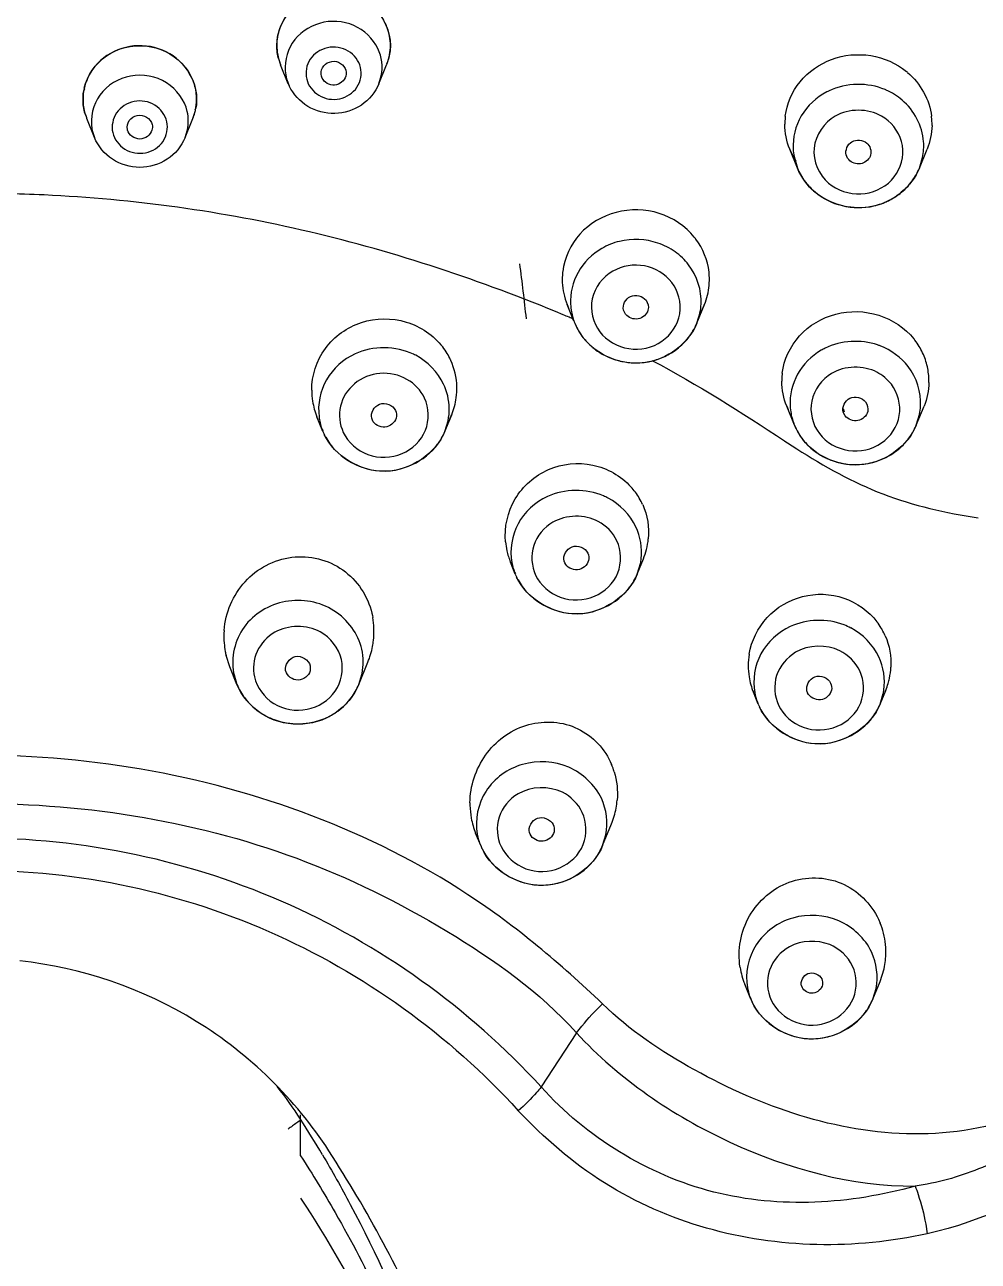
# Model space of a CAD drawing. Header units: millimetres. Extents: x 13495 to 14291, y -4366 to -3315.
# Drawn here: x 13879.6 to 13885.27, y -3806.67 to -3799.31 of the extents above; entities that cross this region are included whole.
import ezdxf

# ---------------------------------------------------------------- set-up
doc = ezdxf.new("R2010")
doc.units = ezdxf.units.MM
doc.header["$LTSCALE"] = 0.1
doc.layers.add('1', color=7, linetype='Continuous')

msp = doc.modelspace()

# ---------------------------------------------------------------- linework, layer by layer
at = {"layer": '1', "color": 7, "linetype": 'Continuous'}
for p, q in [((13881.1635, -3799.6579), (13881.1175, -3799.5452)), ((13881.7023, -3799.6579), (13881.7482, -3799.5452)), ((13881.3644, -3799.6246), (13881.3604, -3799.6138)), ((13881.7023, -3799.6579), (13881.7164, -3799.6111)), ((13880.5951, -3799.8658), (13880.6103, -3799.8174)), ((13880.0103, -3799.9784), (13879.9644, -3799.8658)), ((13880.5491, -3799.9784), (13880.5951, -3799.8658)), ((13879.9952, -3799.9268), (13879.9973, -3799.9371)), ((13879.9973, -3799.9371), (13880.0103, -3799.9784)), ((13880.2071, -3799.9341), (13880.2064, -3799.9311)), ((13880.5491, -3799.9784), (13880.5633, -3799.9317)), ((13884.1929, -3800.1601), (13884.1469, -3800.0474)), ((13884.1727, -3800.0914), (13884.1929, -3800.1601)), ((13884.9183, -3800.1601), (13884.9642, -3800.0474)), ((13884.9183, -3800.1601), (13884.9375, -3800.0963)), ((13882.8632, -3801.071), (13882.8224, -3800.971)), ((13883.5938, -3801.0837), (13883.6397, -3800.971)), ((13883.1704, -3801.0293), (13883.1586, -3801.0057)), ((13883.5938, -3801.0837), (13883.613, -3801.0199)), ((13884.1748, -3801.6895), (13884.1288, -3801.5768)), ((13884.9001, -3801.6895), (13884.9461, -3801.5768)), ((13881.3696, -3801.727), (13881.3338, -3801.6394)), ((13881.3425, -3801.6592), (13881.3338, -3801.6394)), ((13881.6637, -3801.6598), (13881.6598, -3801.6491)), ((13882.0949, -3801.727), (13882.1355, -3801.6275)), ((13884.4644, -3801.5902), (13884.4702, -3801.6111)), ((13884.4768, -3801.6351), (13884.4653, -3801.6125)), ((13884.9001, -3801.6895), (13884.9194, -3801.6257)), ((13881.3696, -3801.727), (13881.3772, -3801.7443)), ((13882.0949, -3801.727), (13882.1142, -3801.6632)), ((13882.514, -3802.5761), (13882.4848, -3802.5045)), ((13882.4933, -3802.5239), (13882.4848, -3802.5045)), ((13882.8082, -3802.5088), (13882.8044, -3802.4984)), ((13883.2394, -3802.5761), (13883.2763, -3802.4856)), ((13883.2394, -3802.5761), (13883.2586, -3802.5123)), ((13882.514, -3802.5761), (13882.5216, -3802.5934)), ((13880.8152, -3803.1278), (13880.7933, -3803.0598)), ((13880.8578, -3803.2322), (13880.8152, -3803.1278)), ((13881.2938, -3803.1214), (13881.2935, -3803.1524)), ((13881.5832, -3803.2322), (13881.6368, -3803.1006)), ((13880.8376, -3803.1634), (13880.8403, -3803.1765)), ((13880.8403, -3803.1765), (13880.8578, -3803.2322)), ((13881.1479, -3803.1538), (13881.1471, -3803.1508)), ((13881.5832, -3803.2322), (13881.6024, -3803.1684)), ((13884.2534, -3803.2824), (13884.2498, -3803.2724)), ((13884.6846, -3803.3496), (13884.7179, -3803.268)), ((13883.9391, -3803.2989), (13883.9306, -3803.2795)), ((13883.9592, -3803.3496), (13883.9306, -3803.2795)), ((13883.9592, -3803.3496), (13883.9668, -3803.3669)), ((13884.6846, -3803.3496), (13884.7038, -3803.2858)), ((13883.0791, -3803.6916), (13883.087, -3803.7091)), ((13883.0336, -3804.1917), (13883.0861, -3804.063)), ((13882.3082, -3804.1917), (13882.2779, -3804.1176)), ((13882.6024, -3804.1245), (13882.5987, -3804.1145)), ((13883.0336, -3804.1917), (13883.0528, -3804.1279)), ((13882.3082, -3804.1917), (13882.3158, -3804.209)), ((13884.6756, -3804.6303), (13884.6856, -3804.6532)), ((13883.9158, -3805.106), (13883.8795, -3805.017)), ((13884.22, -3805.0346), (13884.217, -3805.0265)), ((13884.2175, -3805.0263), (13884.22, -3805.0346)), ((13884.6412, -3805.106), (13884.6842, -3805.0004)), ((13884.6412, -3805.106), (13884.6604, -3805.0422)), ((13883.9158, -3805.106), (13883.9234, -3805.1233)), ((13882.8783, -3805.3059), (13882.6681, -3805.628)), ((13881.2364, -3806.0373), (13881.2364, -3805.7934)), ((13884.9559, -3806.4437), (13884.9647, -3806.5014))]:
    msp.add_line(p, q, dxfattribs=at)
msp.add_lwpolyline([(13881.6607, -3802.8094), (13881.6635, -3802.8219), (13881.666, -3802.8351)], dxfattribs=at)
for centre, radius, start, end in [((13881.4617, -3799.4325), 0.3094, 22.07367, 25.23786), ((13881.4625, -3799.4322), 0.3086, 20.44179, 22.07319), ((13881.4008, -3799.4298), 0.3059, 195.77499, 201.24209), ((13881.465, -3799.4298), 0.3058, 338.86048, 344.24638), ((13881.4033, -3799.4286), 0.3086, 201.04819, 201.55298), ((13881.4035, -3799.4285), 0.3089, 201.55299, 202.19058), ((13881.4627, -3799.4287), 0.3084, 337.80305, 338.49664), ((13881.4632, -3799.4289), 0.3078, 338.49666, 339.09817), ((13884.5723, -3799.9162), 0.4265, 49.62067, 50.89991), ((13880.3144, -3799.7511), 0.3032, 0.02765, 16.8178), ((13881.4052, -3799.5592), 0.2611, 190.37418, 200.30717), ((13881.4072, -3799.5584), 0.2632, 200.30566, 202.1939), ((13881.4189, -3799.5536), 0.2759, 202.1941, 205.23825), ((13880.2432, -3799.751), 0.3014, 175.7645, 184.23644), ((13880.2449, -3799.7512), 0.3032, 167.31968, 175.75347), ((13884.5504, -3800.057), 0.3951, 115.4522, 117.59737), ((13884.5597, -3800.0585), 0.3968, 65.9772, 66.92406), ((13880.2449, -3799.7508), 0.3032, 184.24626, 192.68016), ((13880.2463, -3799.7504), 0.3046, 192.69714, 198.68752), ((13880.3168, -3799.7513), 0.3008, 344.62867, 347.31417), ((13880.3144, -3799.7509), 0.3032, 347.32877, 359.97235), ((13880.2467, -3799.7506), 0.3049, 196.53024, 199.76656), ((13880.2504, -3799.7491), 0.3088, 198.67783, 200.80094), ((13880.2515, -3799.7487), 0.3101, 200.8003, 202.18816), ((13880.31, -3799.7493), 0.3079, 337.81928, 344.61383), ((13884.5075, -3799.8988), 0.3898, 174.00849, 179.98795), ((13884.5111, -3799.8991), 0.3935, 173.08475, 174.0163), ((13884.5614, -3800.0801), 0.2647, 49.68426, 60.17315), ((13884.6, -3799.8991), 0.3935, 6.0385, 6.91974), ((13884.603, -3799.8988), 0.3905, 1.09891, 6.04376), ((13884.6074, -3799.8987), 0.3861, 358.871, 1.09163), ((13884.5951, -3800.028), 0.3491, 348.71175, 4.15402), ((13884.5172, -3799.8964), 0.3999, 202.1913, 203.16065), ((13884.5223, -3799.894), 0.4055, 203.18744, 213.51365), ((13884.514, -3800.0282), 0.3471, 183.12522, 190.48123), ((13884.5937, -3799.8962), 0.4002, 336.76438, 337.80188), ((13884.5217, -3800.0261), 0.355, 202.17965, 205.50507), ((13884.528, -3800.0228), 0.3621, 205.53345, 215.53337), ((13884.5839, -3800.0235), 0.3612, 324.59697, 337.77046), ((13884.5312, -3800.0206), 0.3661, 215.52225, 216.87474), ((13884.5324, -3800.0197), 0.3676, 216.87498, 217.90571), ((13884.5396, -3800.0138), 0.3769, 217.94692, 229.63083), ((13884.5751, -3800.017), 0.3722, 315.494, 324.57364), ((13879.2756, -3809.9497), 9.6394, 87.41487, 90.20149), ((13884.5619, -3800.0015), 0.3925, 297.16635, 307.90168), ((13884.5694, -3800.0113), 0.3802, 307.91776, 315.48163), ((13884.5563, -3799.9883), 0.4069, 278.38269, 279.66955), ((13884.5562, -3799.9881), 0.4071, 279.67453, 292.66367), ((13884.5601, -3799.9979), 0.3965, 292.69392, 297.16854), ((13883.2597, -3800.8297), 0.4109, 37.56862, 38.99803), ((13883.2604, -3800.8291), 0.41, 36.93248, 37.56727), ((13883.1824, -3800.8223), 0.3892, 174.13316, 182.64937), ((13883.1865, -3800.8228), 0.3934, 173.08948, 174.14173), ((13883.2748, -3800.822), 0.3942, 346.15704, 3.36129), ((13883.2791, -3800.8222), 0.3899, 3.42194, 6.39531), ((13883.2719, -3800.8209), 0.3973, 337.79385, 346.09559), ((13883.193, -3800.8198), 0.4003, 202.19587, 205.24752), ((13883.1897, -3800.9518), 0.3472, 183.10432, 190.48193), ((13883.2652, -3800.8181), 0.4046, 329.05457, 336.98004), ((13883.2717, -3800.9517), 0.348, 348.69427, 356.99931), ((13883.2679, -3800.8193), 0.4016, 336.99039, 337.80539), ((13879.4025, -3809.1989), 8.8441, 67.17016, 67.41471), ((13879.4425, -3809.1038), 8.7409, 66.97311, 67.17007), ((13883.1947, -3800.9506), 0.3524, 190.52836, 202.19458), ((13883.2133, -3800.9425), 0.3727, 202.25995, 217.56546), ((13883.1992, -3800.9487), 0.3573, 202.20082, 208.29), ((13883.2012, -3800.9476), 0.3596, 208.28605, 209.18863), ((13883.2061, -3800.9448), 0.3652, 209.20733, 217.57511), ((13883.2089, -3800.9426), 0.3687, 217.57676, 221.65944), ((13883.2194, -3800.9328), 0.3832, 221.7104, 235.70709), ((13883.2499, -3800.9399), 0.3731, 315.28027, 321.6501), ((13884.54, -3801.592), 0.4013, 68.73729, 71.23263), ((13884.5661, -3801.4354), 0.4108, 37.56863, 39.00323), ((13884.5667, -3801.435), 0.4101, 25.29252, 37.57761), ((13881.7375, -3801.624), 0.3952, 62.25321, 64.41945), ((13881.7574, -3801.4746), 0.4099, 31.10367, 37.61248), ((13881.7607, -3801.4726), 0.4061, 24.98884, 31.09644), ((13883.2257, -3800.9233), 0.3945, 235.73309, 245.21869), ((13883.2287, -3800.9168), 0.4017, 245.21444, 252.9756), ((13883.2338, -3800.9178), 0.4006, 287.59612, 299.51493), ((13884.5319, -3801.5858), 0.3944, 116.11409, 120.06945), ((13884.5772, -3801.4297), 0.3984, 12.71498, 25.25092), ((13881.7632, -3801.4714), 0.4033, 24.48331, 24.98256), ((13883.2311, -3800.9086), 0.4102, 252.99371, 263.46464), ((13883.231, -3800.9089), 0.41, 263.47008, 269.91971), ((13883.231, -3800.9066), 0.4122, 269.92238, 280.72258), ((13883.2319, -3800.9122), 0.4066, 280.74681, 287.61545), ((13884.5819, -3801.4284), 0.3935, 6.43447, 12.66977), ((13884.4887, -3801.4282), 0.3892, 174.14019, 179.98729), ((13884.4929, -3801.4285), 0.3934, 173.08927, 174.14884), ((13884.5839, -3801.4282), 0.3915, 0.82584, 6.43683), ((13884.5901, -3801.4281), 0.3853, 358.76784, 359.99942), ((13884.5873, -3801.4281), 0.3881, 0.00019, 0.81897), ((13881.7229, -3801.4806), 0.4202, 180.19608, 189.03113), ((13881.7581, -3801.4711), 0.4083, 352.19724, 1.34003), ((13881.7247, -3801.4801), 0.4221, 189.0608, 202.1739), ((13881.7475, -3801.4692), 0.4191, 337.79568, 352.13276), ((13884.4994, -3801.4256), 0.4003, 202.19569, 205.24771), ((13884.496, -3801.5576), 0.3472, 183.10431, 190.48193), ((13884.5781, -3801.5575), 0.348, 348.69428, 356.99931), ((13884.5765, -3801.426), 0.3992, 336.57575, 337.80506), ((13881.6882, -3801.5955), 0.3446, 187.33894, 190.49291), ((13881.7723, -3801.5949), 0.3487, 348.6939, 0.8839), ((13881.7404, -3801.4663), 0.4267, 333.65212, 337.80477), ((13884.501, -3801.5564), 0.3524, 190.52836, 202.19458), ((13881.4653, -3801.6694), 0.1104, 205.17, 211.03891), ((13881.7601, -3801.5901), 0.3618, 323.77792, 337.76243), ((13884.5056, -3801.5544), 0.3573, 202.20082, 208.29), ((13884.5197, -3801.5483), 0.3727, 202.25995, 217.56546), ((13884.5076, -3801.5534), 0.3596, 208.28605, 209.18863), ((13884.5124, -3801.5506), 0.3652, 209.20733, 217.57511), ((13881.6983, -3801.5929), 0.355, 205.24294, 208.32883), ((13888.9195, -3794.4999), 8.7244, 236.58846, 237.16609), ((13884.5152, -3801.5484), 0.3687, 217.57676, 221.65944), ((13884.5258, -3801.5385), 0.3832, 221.7104, 235.70709), ((13884.5562, -3801.5457), 0.3731, 315.28027, 321.6501), ((13884.532, -3801.5291), 0.3945, 235.73309, 245.21869), ((13884.5402, -3801.5236), 0.4006, 287.59612, 299.51493), ((13884.5351, -3801.5226), 0.4017, 245.21444, 252.9756), ((13884.5374, -3801.5144), 0.4102, 252.99371, 263.46464), ((13884.5374, -3801.5146), 0.41, 263.47008, 269.91971), ((13884.5374, -3801.5124), 0.4122, 269.92238, 280.72258), ((13884.5382, -3801.5179), 0.4066, 280.74681, 287.61545), ((13882.8993, -3802.3316), 0.4091, 36.38667, 42.33942), ((13882.902, -3802.3296), 0.4058, 30.41585, 36.38199), ((13882.881, -3802.4749), 0.3972, 62.25879, 66.5964), ((13882.9037, -3802.3285), 0.4037, 24.24424, 30.41066), ((13882.8746, -3802.3464), 0.4207, 185.15312, 192.47587), ((13882.8919, -3802.3278), 0.4155, 345.77499, 354.57216), ((13882.871, -3802.3471), 0.417, 192.48377, 202.17532), ((13882.885, -3802.3259), 0.4227, 337.80114, 345.76402), ((13882.9177, -3802.444), 0.3477, 348.68159, 353.32859), ((13882.8823, -3802.3249), 0.4256, 336.83727, 337.80837), ((13882.6098, -3802.5185), 0.1104, 205.17, 211.03891), ((13882.8427, -3802.442), 0.355, 205.24294, 208.32883), ((13882.9045, -3802.4392), 0.3618, 323.77792, 337.76243), ((13881.2067, -3802.9164), 0.4665, 2.13467, 10.03362), ((13881.1956, -3802.9167), 0.4776, 353.45989, 2.12194), ((13884.3253, -3803.2503), 0.3992, 62.26853, 68.76314), ((13884.3413, -3803.1071), 0.4079, 30.92819, 37.32945), ((13884.3419, -3803.1068), 0.4072, 29.38642, 30.9239), ((13884.3413, -3803.1071), 0.4079, 23.66512, 29.38608), ((13881.2664, -3802.9472), 0.4863, 175.7269, 184.76002), ((13881.1879, -3802.9159), 0.4854, 349.24609, 353.46613), ((13881.2624, -3802.9474), 0.4823, 184.77176, 190.59215), ((13881.2578, -3802.9482), 0.4777, 190.59491, 193.51188), ((13881.1792, -3802.914), 0.4942, 337.80467, 349.21718), ((13884.3202, -3803.1222), 0.4204, 170.5281, 179.85707), ((13884.3185, -3803.1221), 0.4187, 179.87262, 188.9804), ((13884.317, -3803.1221), 0.4173, 189.00758, 202.16502), ((13884.3253, -3803.1075), 0.4241, 343.7234, 347.79277), ((13884.3282, -3803.1081), 0.4211, 347.79376, 357.10493), ((13881.1934, -3803.0948), 0.3626, 202.25567, 217.0837), ((13881.248, -3803.0951), 0.3621, 323.25936, 337.75325), ((13884.3632, -3803.2176), 0.3474, 348.68028, 351.82933), ((13884.3217, -3803.1063), 0.4279, 337.10041, 337.8059), ((13884.3226, -3803.1067), 0.4269, 337.80621, 343.72218), ((13881.2022, -3803.0879), 0.3738, 217.10864, 225.81414), ((13881.2392, -3803.0884), 0.3731, 314.80628, 323.24308), ((13884.055, -3803.2921), 0.1104, 205.17, 211.03891), ((13884.3497, -3803.2127), 0.3618, 323.77792, 337.76243), ((13881.2083, -3803.0815), 0.3826, 225.83468, 234.4921), ((13881.2152, -3803.0717), 0.3946, 234.49858, 244.73463), ((13881.2262, -3803.0724), 0.3938, 295.85163, 305.94455), ((13881.2329, -3803.0818), 0.3823, 305.94603, 314.78097), ((13884.2879, -3803.2156), 0.355, 205.24294, 208.32886), ((13881.2171, -3803.0677), 0.399, 244.7392, 249.73092), ((13881.2248, -3803.0697), 0.3968, 293.04103, 295.85155), ((13882.6857, -3803.8786), 0.4356, 16.85226, 22.89084), ((13882.7269, -3803.9423), 0.4828, 179.36512, 181.09754), ((13882.6487, -3803.8821), 0.4731, 349.3798, 355.34157), ((13882.719, -3803.9426), 0.4749, 181.0803, 190.38086), ((13882.6365, -3803.8795), 0.4856, 337.79232, 349.34317), ((13882.6997, -3803.9461), 0.4552, 190.38361, 202.12281), ((13882.6369, -3804.0576), 0.355, 205.24294, 208.32886), ((13882.6987, -3804.0548), 0.3618, 323.77792, 337.76243), ((13884.2658, -3804.8228), 0.4528, 14.02056, 22.00828), ((13884.2601, -3804.8242), 0.4586, 5.51831, 14.01108), ((13884.2552, -3804.8246), 0.4636, 356.73469, 5.50905), ((13884.2531, -3804.8244), 0.4657, 350.81055, 356.72949), ((13884.3004, -3804.8458), 0.4544, 188.91665, 202.13644), ((13884.2512, -3804.8239), 0.4677, 337.828, 350.79113), ((13884.3063, -3804.9691), 0.3618, 323.77792, 337.76243), ((13884.2445, -3804.9719), 0.355, 205.24294, 208.32886), ((13879.2873, -3807.0662), 2.3132, 32.58599, 38.50993), ((13874.9393, -3809.8401), 7.4707, 30.65178, 32.55217), ((13875.0375, -3810.1374), 7.5891, 23.37732, 32.96479)]:
    msp.add_arc(centre, radius, start, end, dxfattribs=at)
for points, knots in [([(13890.4964, -3803.3838), (13891.7025, -3802.0103), (13893.5812, -3798.7628), (13894.181, -3793.1935), (13892.4539, -3787.8406), (13888.6966, -3783.5616), (13883.5237, -3780.9851), (13877.7181, -3780.471), (13872.142, -3782.0794), (13869.0826, -3784.4668), (13867.869, -3785.8853)], [0, 0, 0, 0, 0.12306, 0.244548, 0.366574, 0.490907, 0.617911, 0.74639, 0.874326, 1, 1, 1, 1]), ([(13881.0949, -3799.4304), (13881.0949, -3799.3483), (13881.1729, -3799.1749), (13881.4329, -3799.0788), (13881.6929, -3799.1749), (13881.7708, -3799.3483), (13881.7708, -3799.4304)], [0, 0, 0, 0, 0.244959, 0.499987, 0.755022, 1, 1, 1, 1]), ([(13881.6916, -3799.2251), (13881.653, -3799.1817), (13881.5494, -3799.1145), (13881.367, -3799.1022), (13881.2012, -3799.1772), (13881.1306, -3799.2769), (13881.1119, -3799.3306)], [0, 0, 0, 0, 0.249752, 0.503921, 0.755495, 1, 1, 1, 1]), ([(13881.6966, -3799.4489), (13881.6684, -3799.389), (13881.5601, -3799.2878), (13881.3441, -3799.2755), (13881.1667, -3799.3992), (13881.1368, -3799.5428), (13881.1484, -3799.6062)], [0, 0, 0, 0, 0.24943, 0.505882, 0.757189, 1, 1, 1, 1]), ([(13879.9492, -3799.6846), (13879.9662, -3799.6089), (13880.0672, -3799.4651), (13880.317, -3799.4053), (13880.5505, -3799.5125), (13880.6177, -3799.6741), (13880.6177, -3799.751)], [0, 0, 0, 0, 0.246601, 0.502185, 0.755831, 1, 1, 1, 1]), ([(13880.6047, -3799.6635), (13880.5866, -3799.6034), (13880.5089, -3799.491), (13880.3208, -3799.4158), (13880.1203, -3799.4483), (13880.0177, -3799.5399), (13879.9852, -3799.5945)], [0, 0, 0, 0, 0.244928, 0.497515, 0.751881, 1, 1, 1, 1]), ([(13881.5833, -3799.5325), (13881.5659, -3799.4955), (13881.496, -3799.4342), (13881.3611, -3799.4381), (13881.2627, -3799.5313), (13881.2656, -3799.6231), (13881.2825, -3799.659)], [0, 0, 0, 0, 0.250425, 0.507481, 0.757153, 1, 1, 1, 1]), ([(13881.3604, -3799.6138), (13881.3558, -3799.5973), (13881.3606, -3799.5582), (13881.4064, -3799.5225), (13881.4644, -3799.524), (13881.4939, -3799.5509), (13881.5014, -3799.5669)], [0, 0, 0, 0, 0.242763, 0.493498, 0.75018, 1, 1, 1, 1]), ([(13884.1205, -3799.8517), (13884.1294, -3799.7778), (13884.1934, -3799.6304), (13884.3905, -3799.4939), (13884.6313, -3799.4704), (13884.7812, -3799.5364), (13884.8413, -3799.5852)], [0, 0, 0, 0, 0.242884, 0.49279, 0.747555, 1, 1, 1, 1]), ([(13881.2825, -3799.659), (13881.2999, -3799.696), (13881.3698, -3799.7573), (13881.5046, -3799.7534), (13881.603, -3799.6602), (13881.6002, -3799.5684), (13881.5833, -3799.5325)], [0, 0, 0, 0, 0.250425, 0.507481, 0.757153, 1, 1, 1, 1]), ([(13880.5621, -3799.8237), (13880.5467, -3799.7554), (13880.4515, -3799.6262), (13880.2217, -3799.5856), (13880.0198, -3799.7038), (13879.9828, -3799.8589), (13879.9952, -3799.9268)], [0, 0, 0, 0, 0.247329, 0.503776, 0.756588, 1, 1, 1, 1]), ([(13881.7023, -3799.6579), (13881.6816, -3799.7085), (13881.6069, -3799.7994), (13881.4407, -3799.851), (13881.2721, -3799.8077), (13881.1928, -3799.7208), (13881.1694, -3799.6713)], [0, 0, 0, 0, 0.248691, 0.499825, 0.751091, 1, 1, 1, 1]), ([(13881.5055, -3799.6135), (13881.498, -3799.6408), (13881.4404, -3799.6872), (13881.3765, -3799.6504), (13881.3644, -3799.6246)], [0, 0, 0, 0, 0.497795, 1, 1, 1, 1]), ([(13884.3674, -3799.7069), (13884.3058, -3799.7391), (13884.1986, -3799.8374), (13884.1637, -3799.9796), (13884.1674, -3800.0472)], [0, 0, 0, 0, 0.506503, 1, 1, 1, 1]), ([(13880.4408, -3799.884), (13880.4319, -3799.8446), (13880.3764, -3799.7701), (13880.2432, -3799.7484), (13880.1281, -3799.8194), (13880.1099, -3799.9099), (13880.1187, -3799.9487)], [0, 0, 0, 0, 0.247486, 0.504091, 0.756675, 1, 1, 1, 1]), ([(13880.1187, -3799.9487), (13880.1275, -3799.9881), (13880.183, -3800.0626), (13880.3162, -3800.0843), (13880.4314, -3800.0133), (13880.4495, -3799.9228), (13880.4408, -3799.884)], [0, 0, 0, 0, 0.247486, 0.504091, 0.756675, 1, 1, 1, 1]), ([(13880.2064, -3799.9311), (13880.2024, -3799.9134), (13880.2106, -3799.8722), (13880.2631, -3799.8399), (13880.3238, -3799.8497), (13880.349, -3799.8836), (13880.3531, -3799.9016)], [0, 0, 0, 0, 0.243309, 0.495883, 0.75249, 1, 1, 1, 1]), ([(13884.4182, -3799.8504), (13884.3522, -3799.8882), (13884.2477, -3800.0354), (13884.321, -3800.201), (13884.3785, -3800.2498)], [0, 0, 0, 0, 0.502182, 1, 1, 1, 1]), ([(13884.3785, -3800.2498), (13884.4296, -3800.2933), (13884.5708, -3800.3401), (13884.7698, -3800.2529), (13884.8501, -3800.0496), (13884.7818, -3799.9201), (13884.7327, -3799.8783)], [0, 0, 0, 0, 0.255526, 0.510011, 0.754458, 1, 1, 1, 1]), ([(13880.3523, -3799.9342), (13880.3443, -3799.9631), (13880.2796, -3800.0113), (13880.215, -3799.963), (13880.2071, -3799.9341)], [0, 0, 0, 0, 0.499971, 1, 1, 1, 1]), ([(13880.5491, -3799.9784), (13880.528, -3800.0302), (13880.4508, -3800.1228), (13880.2797, -3800.1724), (13880.1086, -3800.1228), (13880.0315, -3800.0302), (13880.0103, -3799.9784)], [0, 0, 0, 0, 0.248768, 0.500011, 0.751246, 1, 1, 1, 1]), ([(13884.4831, -3800.0818), (13884.4759, -3800.0543), (13884.5065, -3799.9823), (13884.583, -3799.9921), (13884.6058, -3800.0114)], [0, 0, 0, 0, 0.487738, 1, 1, 1, 1]), ([(13884.628, -3800.0819), (13884.6219, -3800.1048), (13884.58, -3800.1455), (13884.524, -3800.1325), (13884.5054, -3800.1167)], [0, 0, 0, 0, 0.492817, 1, 1, 1, 1]), ([(13884.9183, -3800.1601), (13884.8736, -3800.2696), (13884.6586, -3800.4505), (13884.3885, -3800.3814), (13884.2975, -3800.304)], [0, 0, 0, 0, 0.497399, 1, 1, 1, 1]), ([(13882.7992, -3801.033), (13882.3105, -3800.8297), (13881.2992, -3800.492), (13880.2414, -3800.3443), (13879.7104, -3800.3202)], [0, 0, 0, 0, 0.498934, 1, 1, 1, 1]), ([(13883.579, -3800.5711), (13883.5263, -3800.5059), (13883.376, -3800.4056), (13883.1099, -3800.3997), (13882.8812, -3800.5331), (13882.8058, -3800.6945), (13882.796, -3800.7754)], [0, 0, 0, 0, 0.250442, 0.505539, 0.756657, 1, 1, 1, 1]), ([(13883.0279, -3800.6387), (13882.9703, -3800.6721), (13882.8711, -3800.7695), (13882.8394, -3800.9057), (13882.8429, -3800.9706)], [0, 0, 0, 0, 0.506103, 1, 1, 1, 1]), ([(13883.0938, -3800.7739), (13883.0346, -3800.8079), (13882.9385, -3800.9297), (13882.976, -3801.0814), (13883.017, -3801.1346)], [0, 0, 0, 0, 0.504188, 1, 1, 1, 1]), ([(13883.4452, -3800.8407), (13883.4067, -3800.7907), (13883.2867, -3800.7184), (13883.1494, -3800.7421), (13883.0938, -3800.7739)], [0, 0, 0, 0, 0.496422, 1, 1, 1, 1]), ([(13883.017, -3801.1346), (13883.0575, -3801.1873), (13883.1873, -3801.261), (13883.399, -3801.2139), (13883.522, -3801.0335), (13883.4842, -3800.8914), (13883.4452, -3800.8407)], [0, 0, 0, 0, 0.253263, 0.509573, 0.756364, 1, 1, 1, 1]), ([(13883.1585, -3801.0057), (13883.1504, -3800.9763), (13883.1891, -3800.8976), (13883.2723, -3800.9208), (13883.2918, -3800.946)], [0, 0, 0, 0, 0.488668, 1, 1, 1, 1]), ([(13881.3027, -3801.4821), (13881.3024, -3801.3949), (13881.3607, -3801.2142), (13881.591, -3801.0522), (13881.8714, -3801.0488), (13882.0288, -3801.1551), (13882.0822, -3801.2244)], [0, 0, 0, 0, 0.247846, 0.498541, 0.751295, 1, 1, 1, 1]), ([(13883.3034, -3801.0054), (13883.2965, -3801.0305), (13883.2474, -3801.0743), (13883.1866, -3801.0503), (13883.1704, -3801.0293)], [0, 0, 0, 0, 0.494854, 1, 1, 1, 1]), ([(13884.1024, -3801.3812), (13884.1122, -3801.3003), (13884.1875, -3801.1389), (13884.4163, -3801.0055), (13884.6824, -3801.0114), (13884.8326, -3801.1117), (13884.8854, -3801.1769)], [0, 0, 0, 0, 0.243348, 0.494459, 0.749551, 1, 1, 1, 1]), ([(13883.5938, -3801.0837), (13883.5446, -3801.2042), (13883.2905, -3801.3981), (13882.9978, -3801.2736), (13882.9179, -3801.1697)], [0, 0, 0, 0, 0.498395, 1, 1, 1, 1]), ([(13881.5608, -3801.2655), (13881.4912, -3801.2978), (13881.369, -3801.405), (13881.3369, -3801.5656), (13881.3464, -3801.6395)], [0, 0, 0, 0, 0.507033, 1, 1, 1, 1]), ([(13884.3343, -3801.2445), (13884.2766, -3801.2779), (13884.1775, -3801.3753), (13884.1458, -3801.5115), (13884.1493, -3801.5764)], [0, 0, 0, 0, 0.506103, 1, 1, 1, 1]), ([(13881.8695, -3801.4172), (13881.822, -3801.39), (13881.7075, -3801.365), (13881.5479, -3801.4286), (13881.4555, -3801.5721), (13881.4683, -3801.6856), (13881.4905, -3801.7326)], [0, 0, 0, 0, 0.256126, 0.510827, 0.757181, 1, 1, 1, 1]), ([(13884.396, -3801.3822), (13884.338, -3801.4168), (13884.2451, -3801.5384), (13884.2828, -3801.6877), (13884.3233, -3801.7403)], [0, 0, 0, 0, 0.503967, 1, 1, 1, 1]), ([(13884.3233, -3801.7403), (13884.3639, -3801.7931), (13884.4936, -3801.8668), (13884.7054, -3801.8196), (13884.8283, -3801.6393), (13884.7906, -3801.4972), (13884.7516, -3801.4465)], [0, 0, 0, 0, 0.253263, 0.509573, 0.756364, 1, 1, 1, 1]), ([(13881.4905, -3801.7326), (13881.5185, -3801.7921), (13881.6309, -3801.8906), (13881.8476, -3801.8844), (13882.0057, -3801.7345), (13882.0012, -3801.587), (13881.974, -3801.5293)], [0, 0, 0, 0, 0.250422, 0.507478, 0.757152, 1, 1, 1, 1]), ([(13881.6598, -3801.6492), (13881.6509, -3801.618), (13881.698, -3801.5328), (13881.7864, -3801.5716), (13881.8008, -3801.6021)], [0, 0, 0, 0, 0.489845, 1, 1, 1, 1]), ([(13884.4653, -3801.6125), (13884.4566, -3801.5831), (13884.4947, -3801.5033), (13884.5786, -3801.5264), (13884.5981, -3801.5518)], [0, 0, 0, 0, 0.488826, 1, 1, 1, 1]), ([(13881.8047, -3801.6488), (13881.7968, -3801.6759), (13881.7398, -3801.7224), (13881.6759, -3801.6856), (13881.6637, -3801.6598)], [0, 0, 0, 0, 0.49755, 1, 1, 1, 1]), ([(13884.6107, -3801.6086), (13884.6047, -3801.6343), (13884.5555, -3801.6802), (13884.4932, -3801.6564), (13884.4768, -3801.6351)], [0, 0, 0, 0, 0.494947, 1, 1, 1, 1]), ([(13882.0949, -3801.727), (13882.0414, -3801.8583), (13881.7444, -3802.0637), (13881.4379, -3801.8733), (13881.3774, -3801.7449)], [0, 0, 0, 0, 0.499664, 1, 1, 1, 1]), ([(13884.9001, -3801.6895), (13884.851, -3801.81), (13884.5968, -3802.0039), (13884.3041, -3801.8794), (13884.2243, -3801.7755)], [0, 0, 0, 0, 0.498395, 1, 1, 1, 1]), ([(13881.3858, -3801.7614), (13881.4455, -3801.8722), (13881.7026, -3802.0336), (13881.9771, -3801.906), (13882.0519, -3801.8039)], [0, 0, 0, 0, 0.498447, 1, 1, 1, 1]), ([(13884.1891, -3801.8305), (13884.3512, -3801.935), (13884.6935, -3802.1256), (13885.076, -3802.2126), (13885.2687, -3802.2409)], [0, 0, 0, 0, 0.497593, 1, 1, 1, 1]), ([(13882.4556, -3802.3842), (13882.4478, -3802.2974), (13882.489, -3802.1132), (13882.7002, -3801.9286), (13882.9784, -3801.899), (13883.1431, -3801.9917), (13883.2017, -3802.056)], [0, 0, 0, 0, 0.248766, 0.499593, 0.751479, 1, 1, 1, 1]), ([(13882.7052, -3802.1146), (13882.6329, -3802.1482), (13882.5063, -3802.2617), (13882.4797, -3802.4311), (13882.4939, -3802.5074)], [0, 0, 0, 0, 0.507099, 1, 1, 1, 1]), ([(13882.738, -3802.2671), (13882.6862, -3802.2972), (13882.6006, -3802.3967), (13882.6099, -3802.5287), (13882.635, -3802.5817)], [0, 0, 0, 0, 0.505467, 1, 1, 1, 1]), ([(13882.635, -3802.5817), (13882.663, -3802.6412), (13882.7753, -3802.7397), (13882.992, -3802.7334), (13883.1502, -3802.5836), (13883.1457, -3802.436), (13883.1185, -3802.3784)], [0, 0, 0, 0, 0.250422, 0.507478, 0.757152, 1, 1, 1, 1]), ([(13880.7814, -3802.9109), (13880.7892, -3802.8062), (13880.8773, -3802.5956), (13881.178, -3802.4367), (13881.5107, -3802.516), (13881.6368, -3802.7084), (13881.6607, -3802.8094)], [0, 0, 0, 0, 0.251597, 0.502418, 0.751448, 1, 1, 1, 1]), ([(13882.8043, -3802.4984), (13882.7956, -3802.4671), (13882.8425, -3802.3817), (13882.9309, -3802.4208), (13882.9452, -3802.4512)], [0, 0, 0, 0, 0.490982, 1, 1, 1, 1]), ([(13882.9498, -3802.4957), (13882.9433, -3802.5235), (13882.8856, -3802.5718), (13882.8205, -3802.5349), (13882.8082, -3802.5088)], [0, 0, 0, 0, 0.49727, 1, 1, 1, 1]), ([(13883.2394, -3802.5761), (13883.1859, -3802.7074), (13882.8888, -3802.9128), (13882.5824, -3802.7224), (13882.5219, -3802.594)], [0, 0, 0, 0, 0.499664, 1, 1, 1, 1]), ([(13882.5303, -3802.6105), (13882.59, -3802.7213), (13882.8471, -3802.8827), (13883.1215, -3802.7551), (13883.1964, -3802.6529)], [0, 0, 0, 0, 0.498447, 1, 1, 1, 1]), ([(13881.6007, -3803.0238), (13881.5799, -3802.9317), (13881.4515, -3802.7577), (13881.1418, -3802.7033), (13880.8701, -3802.863), (13880.8207, -3803.0721), (13880.8376, -3803.1634)], [0, 0, 0, 0, 0.247336, 0.503797, 0.756598, 1, 1, 1, 1]), ([(13883.9055, -3803.053), (13883.9188, -3802.9731), (13883.9953, -3802.8171), (13884.2175, -3802.6865), (13884.4751, -3802.6945), (13884.6167, -3802.7956), (13884.6657, -3802.8598)], [0, 0, 0, 0, 0.248949, 0.500256, 0.751688, 1, 1, 1, 1]), ([(13884.1504, -3802.8881), (13884.0781, -3802.9217), (13883.9515, -3803.0353), (13883.9249, -3803.2047), (13883.939, -3803.2809)], [0, 0, 0, 0, 0.507099, 1, 1, 1, 1]), ([(13881.0835, -3802.9222), (13881.0384, -3802.948), (13880.9619, -3803.0279), (13880.9505, -3803.1386), (13880.9616, -3803.1881)], [0, 0, 0, 0, 0.506158, 1, 1, 1, 1]), ([(13884.1816, -3803.0416), (13884.1302, -3803.0719), (13884.0457, -3803.1714), (13884.0552, -3803.3025), (13884.0801, -3803.3552)], [0, 0, 0, 0, 0.505388, 1, 1, 1, 1]), ([(13880.9616, -3803.1881), (13880.9759, -3803.2515), (13881.0651, -3803.3712), (13881.2791, -3803.406), (13881.4642, -3803.2919), (13881.4934, -3803.1465), (13881.4793, -3803.0841)], [0, 0, 0, 0, 0.247482, 0.504088, 0.756675, 1, 1, 1, 1]), ([(13881.1471, -3803.1508), (13881.1397, -3803.1177), (13881.1985, -3803.0307), (13881.2862, -3803.0874), (13881.2938, -3803.1214)], [0, 0, 0, 0, 0.494205, 1, 1, 1, 1]), ([(13881.2934, -3803.1524), (13881.2861, -3803.1816), (13881.2214, -3803.2315), (13881.1559, -3803.1829), (13881.1478, -3803.1538)], [0, 0, 0, 0, 0.499456, 1, 1, 1, 1]), ([(13884.0801, -3803.3552), (13884.1082, -3803.4147), (13884.2205, -3803.5132), (13884.4372, -3803.507), (13884.5954, -3803.3571), (13884.5909, -3803.2096), (13884.5637, -3803.1519)], [0, 0, 0, 0, 0.250422, 0.507478, 0.757152, 1, 1, 1, 1]), ([(13884.2496, -3803.2725), (13884.2406, -3803.2412), (13884.2872, -3803.1552), (13884.376, -3803.1942), (13884.3904, -3803.2248)], [0, 0, 0, 0, 0.490902, 1, 1, 1, 1]), ([(13881.5832, -3803.2322), (13881.5548, -3803.3016), (13881.4507, -3803.426), (13881.2205, -3803.4922), (13880.9902, -3803.426), (13880.8861, -3803.3016), (13880.8578, -3803.2322)], [0, 0, 0, 0, 0.248278, 0.50001, 0.751734, 1, 1, 1, 1]), ([(13884.3954, -3803.2673), (13884.3897, -3803.2955), (13884.3321, -3803.3458), (13884.2658, -3803.3087), (13884.2534, -3803.2824)], [0, 0, 0, 0, 0.496854, 1, 1, 1, 1]), ([(13884.6846, -3803.3496), (13884.631, -3803.4809), (13884.334, -3803.6863), (13884.0276, -3803.4959), (13883.9671, -3803.3675)], [0, 0, 0, 0, 0.499664, 1, 1, 1, 1]), ([(13883.9754, -3803.384), (13884.0351, -3803.4948), (13884.2922, -3803.6562), (13884.5667, -3803.5286), (13884.6416, -3803.4265)], [0, 0, 0, 0, 0.498447, 1, 1, 1, 1]), ([(13882.2441, -3803.937), (13882.2452, -3803.8373), (13882.3114, -3803.6349), (13882.5635, -3803.4445), (13882.8835, -3803.4515), (13883.0372, -3803.6036), (13883.0791, -3803.6916)], [0, 0, 0, 0, 0.25315, 0.504571, 0.752506, 1, 1, 1, 1]), ([(13883.0319, -3805.1324), (13882.7837, -3804.8955), (13882.2518, -3804.4473), (13881.0011, -3803.8249), (13879.9394, -3803.6446), (13879.2417, -3803.6557)], [0, 0, 0, 0, 0.247209, 0.497183, 1, 1, 1, 1]), ([(13883.026, -3803.9104), (13882.9879, -3803.8297), (13882.8419, -3803.6933), (13882.5509, -3803.6771), (13882.312, -3803.8441), (13882.2722, -3804.0376), (13882.288, -3804.123)], [0, 0, 0, 0, 0.24944, 0.5059, 0.757194, 1, 1, 1, 1]), ([(13879.2417, -3803.9425), (13879.9078, -3803.932), (13880.9264, -3804.0871), (13882.1151, -3804.6743), (13882.6591, -3805.0637), (13882.8783, -3805.3059)], [0, 0, 0, 0, 0.503211, 0.753249, 1, 1, 1, 1]), ([(13882.5306, -3803.8837), (13882.4792, -3803.914), (13882.3947, -3804.0134), (13882.4042, -3804.1445), (13882.4291, -3804.1973)], [0, 0, 0, 0, 0.505388, 1, 1, 1, 1]), ([(13882.4291, -3804.1973), (13882.4571, -3804.2568), (13882.5695, -3804.3553), (13882.7862, -3804.3491), (13882.9444, -3804.1992), (13882.9398, -3804.0517), (13882.9126, -3803.994)], [0, 0, 0, 0, 0.250422, 0.507478, 0.757152, 1, 1, 1, 1]), ([(13882.5986, -3804.1146), (13882.5896, -3804.0833), (13882.6362, -3803.9973), (13882.725, -3804.0363), (13882.7394, -3804.0668)], [0, 0, 0, 0, 0.490902, 1, 1, 1, 1]), ([(13882.6681, -3805.628), (13882.2403, -3805.1606), (13881.1729, -3804.3924), (13879.8806, -3804.1368), (13879.2417, -3804.1479)], [0, 0, 0, 0, 0.497863, 1, 1, 1, 1]), ([(13882.7444, -3804.1094), (13882.7387, -3804.1376), (13882.681, -3804.1879), (13882.6148, -3804.1508), (13882.6024, -3804.1245)], [0, 0, 0, 0, 0.496854, 1, 1, 1, 1]), ([(13883.0336, -3804.1917), (13882.98, -3804.323), (13882.683, -3804.5284), (13882.3766, -3804.338), (13882.316, -3804.2096)], [0, 0, 0, 0, 0.499664, 1, 1, 1, 1]), ([(13882.3244, -3804.2261), (13882.3841, -3804.3369), (13882.6412, -3804.4983), (13882.9157, -3804.3707), (13882.9905, -3804.2686)], [0, 0, 0, 0, 0.498447, 1, 1, 1, 1]), ([(13879.2417, -3804.3393), (13879.8557, -3804.3275), (13881.0975, -3804.5785), (13882.1219, -3805.3184), (13882.5316, -3805.7691)], [0, 0, 0, 0, 0.502052, 1, 1, 1, 1]), ([(13883.8515, -3804.9162), (13883.8354, -3804.8139), (13883.8756, -3804.5918), (13884.1296, -3804.3721), (13884.4693, -3804.3763), (13884.6318, -3804.5372), (13884.6756, -3804.6303)], [0, 0, 0, 0, 0.250739, 0.501477, 0.750978, 1, 1, 1, 1]), ([(13884.6336, -3804.8247), (13884.5955, -3804.744), (13884.4495, -3804.6076), (13884.1585, -3804.5914), (13883.9196, -3804.7584), (13883.8798, -3804.9519), (13883.8956, -3805.0373)], [0, 0, 0, 0, 0.24944, 0.5059, 0.757194, 1, 1, 1, 1]), ([(13884.1461, -3804.7935), (13884.0924, -3804.8228), (13884.0027, -3804.9226), (13884.0112, -3805.0576), (13884.0367, -3805.1116)], [0, 0, 0, 0, 0.505774, 1, 1, 1, 1]), ([(13881.4048, -3806.008), (13881.2048, -3805.6996), (13880.6581, -3805.164), (13879.9332, -3804.9173), (13879.5651, -3804.878)], [0, 0, 0, 0, 0.49819, 1, 1, 1, 1]), ([(13884.0367, -3805.1116), (13884.0648, -3805.1711), (13884.1771, -3805.2696), (13884.3938, -3805.2634), (13884.552, -3805.1135), (13884.5475, -3804.966), (13884.5203, -3804.9083)], [0, 0, 0, 0, 0.250422, 0.507478, 0.757152, 1, 1, 1, 1]), ([(13884.2169, -3805.0265), (13884.2094, -3805.0001), (13884.2467, -3804.9259), (13884.3245, -3804.9588), (13884.337, -3804.9853)], [0, 0, 0, 0, 0.483085, 1, 1, 1, 1]), ([(13884.3416, -3805.0201), (13884.3373, -3805.0445), (13884.2882, -3805.0891), (13884.2307, -3805.0573), (13884.22, -3805.0346)], [0, 0, 0, 0, 0.496475, 1, 1, 1, 1]), ([(13884.6412, -3805.106), (13884.5876, -3805.2373), (13884.2906, -3805.4427), (13883.9842, -3805.2523), (13883.9236, -3805.1239)], [0, 0, 0, 0, 0.499664, 1, 1, 1, 1]), ([(13882.8783, -3805.3059), (13882.8887, -3805.2921), (13882.9368, -3805.2316), (13882.9895, -3805.1748), (13883.0319, -3805.1324)], [0, 0, 0, 0, 0.223215, 1, 1, 1, 1]), ([(13885.558, -3805.7848), (13885.3469, -3805.8718), (13884.8811, -3805.9472), (13884.1989, -3805.8234), (13883.5739, -3805.5449), (13883.1927, -3805.2898), (13883.0319, -3805.1324)], [0, 0, 0, 0, 0.251003, 0.502542, 0.75265, 1, 1, 1, 1]), ([(13883.932, -3805.1404), (13883.9917, -3805.2512), (13884.2488, -3805.4126), (13884.5233, -3805.285), (13884.5981, -3805.1829)], [0, 0, 0, 0, 0.498447, 1, 1, 1, 1]), ([(13882.8783, -3805.3059), (13883.1316, -3805.5804), (13883.7658, -3806.0162), (13884.5155, -3806.2189), (13884.8931, -3806.218)], [0, 0, 0, 0, 0.497202, 1, 1, 1, 1]), ([(13882.6681, -3805.628), (13882.6594, -3805.6393), (13882.6176, -3805.6897), (13882.5703, -3805.7355), (13882.5316, -3805.7691)], [0, 0, 0, 0, 0.217315, 1, 1, 1, 1]), ([(13884.8931, -3806.2181), (13884.5085, -3806.3261), (13883.6654, -3806.3795), (13882.9361, -3805.926), (13882.6681, -3805.628)], [0, 0, 0, 0, 0.499188, 1, 1, 1, 1]), ([(13884.9647, -3806.5014), (13884.5377, -3806.5968), (13883.8431, -3806.5848), (13883.0263, -3806.2264), (13882.6842, -3805.932), (13882.5316, -3805.7691)], [0, 0, 0, 0, 0.49595, 0.746957, 1, 1, 1, 1]), ([(13881.2364, -3805.8204), (13881.2322, -3805.8295), (13881.2037, -3805.8474), (13881.1801, -3805.8665), (13881.1624, -3805.8783)], [0, 0, 0, 0, 0.320607, 1, 1, 1, 1]), ([(13885.628, -3805.9535), (13885.5074, -3806.0042), (13885.2773, -3806.1293), (13885.0222, -3806.1998), (13884.8931, -3806.2181)], [0, 0, 0, 0, 0.500942, 1, 1, 1, 1]), ([(13881.2364, -3806.0373), (13881.3082, -3806.1483), (13881.5804, -3806.5948), (13881.8046, -3807.0705), (13881.9416, -3807.4363)], [0, 0, 0, 0, 0.252852, 1, 1, 1, 1]), ([(13881.3662, -3806.0314), (13881.4238, -3806.1286), (13881.6438, -3806.5198), (13881.8278, -3806.9312), (13881.9434, -3807.2465)], [0, 0, 0, 0, 0.251628, 1, 1, 1, 1]), ([(13884.8931, -3806.2181), (13884.8995, -3806.2343), (13884.9256, -3806.308), (13884.9451, -3806.384), (13884.9559, -3806.4437)], [0, 0, 0, 0, 0.223866, 1, 1, 1, 1]), ([(13881.2364, -3806.2903), (13881.5612, -3806.7821), (13882.0851, -3807.8295), (13882.3266, -3808.9786), (13882.362, -3809.5461)], [0, 0, 0, 0, 0.50896, 1, 1, 1, 1])]:
    msp.add_open_spline(points, degree=3, knots=knots, dxfattribs=at)
for points in [[(13881.1119, -3799.3306), (13881.1008, -3799.3624), (13881.0949, -3799.3966), (13881.0949, -3799.4304)], [(13881.7708, -3799.4304), (13881.7708, -3799.3945), (13881.7642, -3799.3581), (13881.7517, -3799.3244)], [(13881.0949, -3799.4304), (13881.0949, -3799.4674), (13881.102, -3799.505), (13881.1153, -3799.5395)], [(13881.1065, -3799.5129), (13881.0989, -3799.4862), (13881.0949, -3799.4582), (13881.0949, -3799.4304)], [(13881.7164, -3799.6111), (13881.7272, -3799.5577), (13881.7198, -3799.4982), (13881.6966, -3799.4489)], [(13881.7508, -3799.5387), (13881.7639, -3799.5044), (13881.7708, -3799.4671), (13881.7708, -3799.4304)], [(13881.7708, -3799.4304), (13881.7708, -3799.4581), (13881.7669, -3799.4861), (13881.7594, -3799.5128)], [(13879.9852, -3799.5945), (13879.9686, -3799.6223), (13879.9563, -3799.6531), (13879.9492, -3799.6846)], [(13881.5014, -3799.5669), (13881.508, -3799.581), (13881.5096, -3799.5985), (13881.5055, -3799.6135)], [(13884.8486, -3799.5913), (13884.9239, -3799.6554), (13884.9788, -3799.7536), (13884.9907, -3799.8517)], [(13884.7153, -3799.6934), (13884.6126, -3799.6496), (13884.4813, -3799.6523), (13884.3806, -3799.7003)], [(13879.9418, -3799.751), (13879.9418, -3799.7291), (13879.9423, -3799.7056), (13879.9524, -3799.6861)], [(13884.8157, -3799.7553), (13884.7874, -3799.7312), (13884.7552, -3799.7111), (13884.7213, -3799.696)], [(13879.9544, -3799.8374), (13879.9461, -3799.8095), (13879.9418, -3799.7801), (13879.9418, -3799.751)], [(13880.6177, -3799.751), (13880.6177, -3799.7729), (13880.6171, -3799.7964), (13880.6071, -3799.8159)], [(13884.6931, -3799.8505), (13884.6136, -3799.8049), (13884.4977, -3799.8048), (13884.4182, -3799.8504)], [(13884.9433, -3800.0027), (13884.9365, -3799.9101), (13884.8864, -3799.8154), (13884.8157, -3799.7553)], [(13880.5633, -3799.9317), (13880.5704, -3799.8964), (13880.57, -3799.8588), (13880.5621, -3799.8237)], [(13880.3531, -3799.9016), (13880.3555, -3799.9122), (13880.3552, -3799.9238), (13880.3523, -3799.9342)], [(13884.1469, -3800.0474), (13884.1278, -3800.0007), (13884.1176, -3799.9492), (13884.1176, -3799.8987)], [(13884.9934, -3799.9063), (13884.9925, -3799.9543), (13884.9824, -3800.003), (13884.9642, -3800.0474)], [(13884.6058, -3800.0114), (13884.6245, -3800.0274), (13884.6343, -3800.0581), (13884.628, -3800.0819)], [(13884.5054, -3800.1167), (13884.4949, -3800.1077), (13884.4865, -3800.0951), (13884.4831, -3800.0818)], [(13884.2975, -3800.304), (13884.2523, -3800.2656), (13884.2153, -3800.215), (13884.1929, -3800.1601)], [(13884.2955, -3800.3009), (13884.3799, -3800.3727), (13884.5059, -3800.407), (13884.6156, -3800.3908)], [(13883.1344, -3800.5961), (13883.0972, -3800.6051), (13883.061, -3800.6196), (13883.0279, -3800.6387)], [(13883.3627, -3800.6063), (13883.2906, -3800.5817), (13883.2084, -3800.5781), (13883.1344, -3800.5961)], [(13883.4645, -3800.6581), (13883.4334, -3800.6361), (13883.3988, -3800.6185), (13883.3627, -3800.6063)], [(13883.6666, -3800.7788), (13883.6588, -3800.7088), (13883.6304, -3800.639), (13883.5881, -3800.5828)], [(13883.5455, -3800.7359), (13883.5227, -3800.7062), (13883.495, -3800.6798), (13883.4645, -3800.6581)], [(13882.5804, -3801.0568), (13882.5674, -3800.9477), (13882.5565, -3800.8384), (13882.5404, -3800.7297)], [(13883.6193, -3800.9699), (13883.6236, -3800.8882), (13883.5954, -3800.8007), (13883.5455, -3800.7359)], [(13882.7936, -3800.8403), (13882.7956, -3800.8849), (13882.8056, -3800.9297), (13882.8224, -3800.971)], [(13883.2918, -3800.946), (13883.3041, -3800.962), (13883.3088, -3800.9859), (13883.3034, -3801.0054)], [(13883.5425, -3801.1714), (13883.5635, -3801.1448), (13883.581, -3801.1151), (13883.5938, -3801.0837)], [(13883.4312, -3801.2664), (13883.4617, -3801.2491), (13883.4903, -3801.2274), (13883.515, -3801.2024)], [(13884.6691, -3801.212), (13884.5708, -3801.1786), (13884.4515, -3801.186), (13884.3583, -3801.2317)], [(13881.9081, -3801.2676), (13881.8037, -3801.2176), (13881.6658, -3801.2168), (13881.5608, -3801.2655)], [(13882.0873, -3801.4457), (13882.0534, -3801.3738), (13881.9918, -3801.3113), (13881.9214, -3801.2743)], [(13884.8519, -3801.3417), (13884.8098, -3801.2869), (13884.7499, -3801.2431), (13884.6855, -3801.218)], [(13882.1663, -3801.4615), (13882.165, -3801.4078), (13882.1525, -3801.3532), (13882.1302, -3801.3042)], [(13883.3271, -3801.3043), (13883.5983, -3801.4489), (13883.8588, -3801.6134), (13884.1154, -3801.7825)], [(13884.6658, -3801.3748), (13884.5861, -3801.3331), (13884.4732, -3801.336), (13884.396, -3801.3822)], [(13884.9256, -3801.5757), (13884.9299, -3801.494), (13884.9018, -3801.4065), (13884.8519, -3801.3417)], [(13881.974, -3801.5293), (13881.9522, -3801.4831), (13881.9138, -3801.4426), (13881.8695, -3801.4172)], [(13884.1288, -3801.5768), (13884.1097, -3801.53), (13884.0995, -3801.4786), (13884.0995, -3801.4281)], [(13884.7516, -3801.4465), (13884.7288, -3801.4169), (13884.6988, -3801.3921), (13884.6658, -3801.3748)], [(13884.9753, -3801.4363), (13884.9743, -3801.4842), (13884.9642, -3801.5325), (13884.9461, -3801.5768)], [(13882.1209, -3801.5895), (13882.1201, -3801.5403), (13882.1083, -3801.4902), (13882.0873, -3801.4457)], [(13884.5981, -3801.5518), (13884.6099, -3801.5671), (13884.6151, -3801.5897), (13884.6107, -3801.6086)], [(13881.8008, -3801.6021), (13881.8074, -3801.6162), (13881.809, -3801.6338), (13881.8047, -3801.6488)], [(13881.3494, -3801.6583), (13881.353, -3801.678), (13881.3569, -3801.6982), (13881.3654, -3801.7164)], [(13884.8488, -3801.7772), (13884.8699, -3801.7506), (13884.8873, -3801.7208), (13884.9001, -3801.6895)], [(13884.7375, -3801.8722), (13884.7681, -3801.8549), (13884.7966, -3801.8332), (13884.8214, -3801.8082)], [(13883.0388, -3802.1104), (13882.9368, -3802.0662), (13882.8061, -3802.0678), (13882.7052, -3802.1146)], [(13883.2318, -3802.2947), (13883.1979, -3802.2228), (13883.1363, -3802.1604), (13883.0659, -3802.1234)], [(13883.2719, -3802.1627), (13883.3002, -3802.2257), (13883.312, -3802.2984), (13883.3055, -3802.3671)], [(13883.0067, -3802.2623), (13882.9276, -3802.2202), (13882.8155, -3802.2222), (13882.738, -3802.2671)], [(13883.1185, -3802.3784), (13883.0956, -3802.3298), (13883.0541, -3802.2875), (13883.0067, -3802.2623)], [(13883.2631, -3802.4844), (13883.2705, -3802.4208), (13883.2591, -3802.3527), (13883.2318, -3802.2947)], [(13882.9452, -3802.4512), (13882.9516, -3802.4647), (13882.9533, -3802.4812), (13882.9498, -3802.4957)], [(13882.4939, -3802.5074), (13882.4975, -3802.5271), (13882.5013, -3802.5473), (13882.5099, -3802.5655)], [(13881.3528, -3802.9197), (13881.274, -3802.8767), (13881.1614, -3802.8777), (13881.0835, -3802.9222)], [(13884.4699, -3802.8782), (13884.3706, -3802.8395), (13884.2471, -3802.8433), (13884.1504, -3802.8881)], [(13884.677, -3803.0683), (13884.6431, -3802.9964), (13884.5815, -3802.9339), (13884.5111, -3802.8969)], [(13881.4793, -3803.0841), (13881.4642, -3803.0167), (13881.4136, -3802.9528), (13881.3528, -3802.9197)], [(13884.7149, -3802.9434), (13884.7402, -3803.0011), (13884.752, -3803.0664), (13884.7488, -3803.1294)], [(13881.6024, -3803.1684), (13881.6119, -3803.1211), (13881.6112, -3803.0708), (13881.6007, -3803.0238)], [(13884.4449, -3803.0323), (13884.3663, -3802.9932), (13884.2572, -3802.997), (13884.1816, -3803.0416)], [(13884.5637, -3803.1519), (13884.5397, -3803.1011), (13884.4953, -3803.0572), (13884.4449, -3803.0323)], [(13884.707, -3803.267), (13884.7166, -3803.2007), (13884.7055, -3803.1289), (13884.677, -3803.0683)], [(13884.3904, -3803.2248), (13884.3965, -3803.2377), (13884.3983, -3803.2533), (13884.3954, -3803.2673)], [(13883.939, -3803.2809), (13883.9427, -3803.3007), (13883.9465, -3803.3208), (13883.9551, -3803.339)], [(13881.0788, -3803.442), (13881.1731, -3803.4768), (13881.2877, -3803.4742), (13881.3801, -3803.4349)], [(13883.1026, -3803.7523), (13883.119, -3803.8062), (13883.1248, -3803.8643), (13883.1203, -3803.9205)], [(13882.7939, -3803.8743), (13882.7152, -3803.8353), (13882.6062, -3803.8391), (13882.5306, -3803.8837)], [(13882.9126, -3803.994), (13882.8887, -3803.9432), (13882.8443, -3803.8993), (13882.7939, -3803.8743)], [(13883.0528, -3804.1279), (13883.0671, -3804.0563), (13883.0571, -3803.9765), (13883.026, -3803.9104)], [(13882.7394, -3804.0668), (13882.7455, -3804.0798), (13882.7473, -3804.0954), (13882.7444, -3804.1094)], [(13882.288, -3804.123), (13882.2923, -3804.1464), (13882.2971, -3804.1707), (13882.3094, -3804.1911)], [(13884.3851, -3804.7812), (13884.3114, -3804.7506), (13884.2161, -3804.7553), (13884.1461, -3804.7935)], [(13884.5203, -3804.9083), (13884.4939, -3804.8523), (13884.4422, -3804.8049), (13884.3851, -3804.7812)], [(13884.6604, -3805.0422), (13884.6747, -3804.9706), (13884.6647, -3804.8908), (13884.6336, -3804.8247)], [(13883.8956, -3805.0373), (13883.8999, -3805.0607), (13883.9047, -3805.085), (13883.917, -3805.1054)], [(13884.337, -3804.9853), (13884.342, -3804.9959), (13884.3436, -3805.0086), (13884.3416, -3805.0201)], [(13885.9108, -3806.0964), (13885.6143, -3806.2689), (13885.2998, -3806.4279), (13884.9647, -3806.5014)]]:
    msp.add_open_spline(points, degree=3, dxfattribs=at)

doc.saveas('drawing.dxf')
